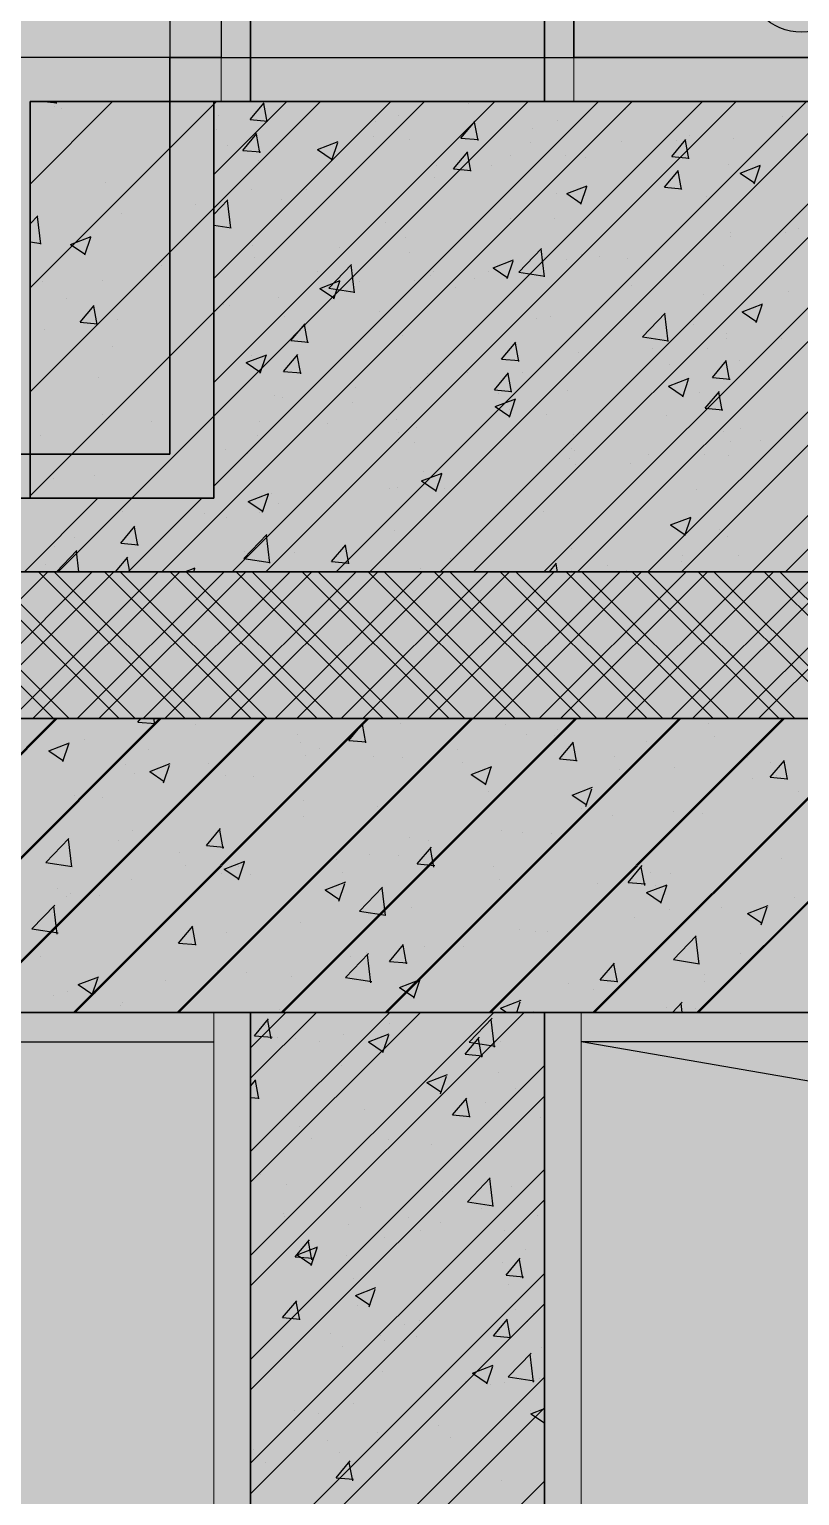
# Model space of a CAD drawing. Header units: inches. Extents: x 143994 to 247866, y 243815 to 272761.
# Drawn here: x 237388 to 237912, y 261217 to 262215 of the extents above; entities that cross this region are included whole.
import ezdxf

# ---------------------------------------------------------------- set-up
doc = ezdxf.new("R2010")
doc.units = ezdxf.units.IN
doc.header["$LTSCALE"] = 1000
doc.header["$MEASUREMENT"] = 0
doc.linetypes.add('DASH', pattern=[0.35, 0.25, -0.1])
doc.layers.get('DEFPOINTS').update_dxf_attribs({"color": 62})
for name, color, linetype in [('0-p5', 5, 'Continuous'), ('0-p7', 7, 'Continuous'), ('0-p9', 9, 'Continuous'), ('0-建筑1F', 127, 'Continuous'), ('0-建筑2F', 127, 'Continuous'), ('00给水管件', 32, 'Continuous'), ('A-S-face(建筑粉刷线)', 136, 'Continuous'), ('A-Wall-Patn', 255, 'Continuous'), ('I-finish', 8, 'Continuous'), ('PUB_HATCH', 8, 'Continuous')]:
    doc.layers.add(name, color=color, linetype=linetype)
for name, color, linetype, lineweight in [('A-M-Paint-Sill', 173, 'Continuous', 9), ('A-M-Stone', 11, 'Continuous', 15), ('A-Wall', 254, 'Continuous', 35), ('W-保温层', 8, 'Continuous', 13)]:
    doc.layers.add(name, color=color, linetype=linetype, lineweight=lineweight)
doc.styles.get("Standard").update_dxf_attribs({"font": 'arial.ttf'})
doc.linetypes.add('R_WATER_SUPPLY', pattern='A,3,-0.2,["R",Standard,S=0.3,R=0,X=-0.1,Y=-0.15],-0.2', length=3.4)

# ---------------------------------------------------------------- blocks, each defined once
blk = doc.blocks.new('144')
at = {"layer": 'A-M-Stone', "color": 127}
for p, q in [((653931.92, -377960.28), (652931.92, -377960.28)), ((652931.92, -377960.28), (652931.92, -378230.28)), ((652931.92, -378230.28), (652586.92, -378230.28))]:
    blk.add_line(p, q, dxfattribs=at)
at = {"layer": 'A-S-face(建筑粉刷线)', "color": 127}
for p, q in [((652586.92, -378630.28), (652961.92, -378630.28)), ((653986.92, -378630.28), (653211.92, -378630.28))]:
    blk.add_line(p, q, dxfattribs=at)
at = {"layer": 'A-Wall', "color": 127}
for p, q in [((652961.92, -378260.28), (652961.92, -377990.28)), ((652961.92, -377990.28), (653901.92, -377990.28)), ((652961.92, -378260.28), (652586.92, -378260.28)), ((652586.92, -378310.28), (653986.92, -378310.28)), ((653986.92, -378410.28), (652586.92, -378410.28)), ((652586.92, -378610.28), (653986.92, -378610.28)), ((653186.92, -378610.28), (652986.92, -378610.28)), ((652986.92, -378610.28), (652986.92, -390150.28)), ((653186.92, -390150.28), (653186.92, -378610.28))]:
    blk.add_line(p, q, dxfattribs=at)
at = {"layer": 'PUB_HATCH', "color": 127, "linetype": 'Continuous'}
for p, q in [((652961.92, -378039.95), (653011.59, -377990.28)), ((652961.92, -378110.66), (653082.3, -377990.28)), ((652961.92, -378181.37), (653153.01, -377990.28)), ((652961.92, -378252.08), (653223.72, -377990.28)), ((652974.43, -378310.28), (653294.43, -377990.28)), ((653010.59, -377990.49), (653010.59, -377990.49)), ((653045.14, -378310.28), (653365.14, -377990.28)), ((653115.86, -378310.28), (653435.86, -377990.28)), ((653135.02, -377991.35), (653135.02, -377991.35)), ((653186.57, -378310.28), (653506.57, -377990.28)), ((653241.79, -377995.86), (653241.79, -377995.86)), ((653257.28, -378310.28), (653577.28, -377990.28)), ((653327.99, -378310.28), (653647.99, -377990.28)), ((653087.55, -377999.87), (653087.55, -377999.87)), ((653348.55, -378000.37), (653348.55, -378000.37)), ((652963.66, -378009.19), (652963.66, -378009.19)), ((652981.6, -378023.47), (652991.25, -378011.98)), ((652993.27, -378025.03), (652990.96, -378012.49)), ((653070.43, -378013.7), (653070.43, -378013.7)), ((653239.47, -378017.19), (653239.47, -378017.19)), ((653315.75, -378015.18), (653315.75, -378015.18)), ((652970.91, -378019.89), (652970.91, -378019.89)), ((652981.6, -378023.47), (652993.56, -378024.52)), ((653125.06, -378036.02), (653134.7, -378024.53)), ((653136.72, -378037.58), (653134.41, -378025.04)), ((653163.72, -378027.16), (653163.72, -378027.16)), ((653177.19, -378018.21), (653177.19, -378018.21)), ((653283.96, -378022.72), (653283.96, -378022.72)), ((653113.66, -378033.75), (653113.66, -378033.75)), ((653125.06, -378036.02), (653137.01, -378037.07)), ((653214.73, -378027.99), (653214.73, -378027.99)), ((653268.51, -378048.57), (653278.15, -378037.08)), ((653280.17, -378050.13), (653277.86, -378037.6)), ((653112.04, -378042.07), (653112.04, -378042.07)), ((653202.02, -378052.87), (653216.02, -378047.5)), ((652961.92, -378067.07), (652971.5, -378057.09)), ((652973.4, -378076.46), (652971.19, -378057.47)), ((652987.35, -378050.38), (652987.35, -378050.38)), ((653008.16, -378057.07), (653008.16, -378057.07)), ((653202.02, -378052.87), (653211.97, -378059.58)), ((653211.67, -378060.09), (653215.73, -378048.01)), ((653268.51, -378048.57), (653280.46, -378049.62)), ((653280.57, -378049.84), (653280.57, -378049.84)), ((652961.92, -378074.26), (652973.71, -378076.09)), ((653163.93, -378069.86), (653163.93, -378069.86)), ((653313.17, -378079.44), (653313.17, -378079.44)), ((653313.32, -378081.76), (653313.32, -378081.76)), ((652988.47, -378088.5), (652988.47, -378088.5)), ((653047.29, -378089.88), (653047.29, -378089.88)), ((653095.23, -378093.01), (653095.23, -378093.01)), ((653169.37, -378106.43), (653184.94, -378090.2)), ((653186.85, -378109.56), (653184.64, -378090.57)), ((653186.86, -378096.07), (653186.86, -378096.07)), ((653212.29, -378094.57), (653212.29, -378094.57)), ((653111.11, -378106.04), (653111.11, -378106.04)), ((653169.37, -378106.43), (653187.15, -378109.19)), ((653202, -378097.52), (653202, -378097.52)), ((653308.76, -378102.03), (653308.76, -378102.03)), ((653033.97, -378117.38), (653047.98, -378112)), ((653033.97, -378117.38), (653043.92, -378124.09)), ((653043.63, -378124.6), (653047.68, -378112.51)), ((653061.04, -378112.63), (653061.04, -378112.63)), ((653109.61, -378108.65), (653109.61, -378108.65)), ((653005.73, -378123.64), (653005.73, -378123.64)), ((653321.4, -378133.39), (653335.4, -378128.02)), ((653321.4, -378133.39), (653331.35, -378140.1)), ((653331.06, -378140.62), (653335.11, -378128.53)), ((653310.62, -378151.73), (653310.62, -378151.73)), ((653310.88, -378148.34), (653310.88, -378148.34)), ((653009.35, -378173.91), (653019, -378162.42)), ((653021.02, -378175.47), (653018.71, -378162.93)), ((653209.86, -378161.15), (653209.86, -378161.15)), ((653260.55, -378158.32), (653260.55, -378158.32)), ((653009.35, -378173.91), (653021.31, -378174.96)), ((653107.18, -378175.23), (653107.18, -378175.23)), ((653134.24, -378174.95), (653134.24, -378174.95)), ((653152.81, -378186.46), (653162.45, -378174.97)), ((653164.47, -378188.02), (653162.16, -378175.48)), ((653272.31, -378169.17), (653272.31, -378169.17)), ((653058.5, -378184.92), (653058.5, -378184.92)), ((653152.81, -378186.46), (653164.76, -378187.51)), ((653003.3, -378190.22), (653003.3, -378190.22)), ((653008.43, -378191.52), (653008.43, -378191.52)), ((653056.28, -378195.21), (653056.28, -378195.21)), ((653153.36, -378197.9), (653167.36, -378192.53)), ((653155.67, -378189.19), (653155.67, -378189.19)), ((653163.01, -378205.12), (653167.07, -378193.04)), ((653296.26, -378199.01), (653305.9, -378187.52)), ((653307.92, -378200.57), (653305.61, -378188.03)), ((653153.36, -378197.9), (653163.3, -378204.61)), ((653163.05, -378199.72), (653163.05, -378199.72)), ((653269.81, -378204.23), (653269.81, -378204.23)), ((653296.26, -378199.01), (653308.21, -378200.06)), ((653039.04, -378209.21), (653039.04, -378209.21)), ((653308.45, -378214.92), (653308.45, -378214.92)), ((653320.23, -378213.08), (653320.23, -378213.08)), ((652991.69, -378217.56), (652991.69, -378217.56)), ((653098.45, -378222.07), (653098.45, -378222.07)), ((653205.22, -378226.58), (653205.22, -378226.58)), ((653333.75, -378220.64), (653333.75, -378220.64)), ((653203.6, -378233.11), (653203.6, -378233.11)), ((653207.43, -378227.72), (653207.43, -378227.72)), ((653207.94, -378237.2), (653207.94, -378237.2)), ((653258.01, -378230.61), (653258.01, -378230.61)), ((653311.98, -378231.09), (653311.98, -378231.09)), ((653104.74, -378241.81), (653104.74, -378241.81)), ((652985.31, -378262.41), (652999.31, -378257.03)), ((653000.87, -378256.8), (653000.87, -378256.8)), ((653081.63, -378253.83), (653081.63, -378253.83)), ((653086.96, -378253.13), (653086.96, -378253.13)), ((652833.01, -378310.28), (652883.01, -378260.28)), ((652903.72, -378310.28), (652953.72, -378260.28)), ((652985.31, -378262.41), (652995.26, -378269.12)), ((652994.97, -378269.63), (652999.02, -378257.54)), ((653005.88, -378263.81), (653005.88, -378263.81)), ((652899.84, -378269.61), (652899.84, -378269.61)), ((652955.81, -378270.4), (652955.81, -378270.4)), ((652970.32, -378273.15), (652970.32, -378273.15)), ((653272.74, -378278.42), (653286.74, -378273.05)), ((653282.39, -378285.65), (653286.45, -378273.56)), ((652982.43, -378301.26), (652998.01, -378285.02)), ((652999.92, -378304.39), (652997.71, -378285.39)), ((653272.74, -378278.42), (653282.69, -378285.13)), ((653306.02, -378281.5), (653306.02, -378281.5)), ((652853.68, -378293.17), (652853.68, -378293.17)), ((652909.73, -378292.36), (652909.73, -378292.36)), ((653016.49, -378296.87), (653016.49, -378296.87)), ((653205, -378294.3), (653205, -378294.3)), ((652894.93, -378310.28), (652903.29, -378300.31)), ((652904.75, -378310.28), (652903, -378300.82)), ((652982.43, -378301.26), (653000.22, -378304.01)), ((653123.26, -378301.38), (653123.26, -378301.38)), ((653230.02, -378305.89), (653230.02, -378305.89)), ((653279.98, -378303.1), (653279.98, -378303.1)), ((653281.14, -378299.52), (653281.14, -378299.52)), ((653102.31, -378308.39), (653102.31, -378308.39)), ((653205.39, -378309.5), (653205.39, -378309.5)), ((652654.21, -378610.28), (652854.21, -378410.28)), ((652724.92, -378610.28), (652924.92, -378410.28)), ((652795.64, -378610.28), (652995.64, -378410.28)), ((652866.35, -378610.28), (653066.35, -378410.28)), ((652910.21, -378412.59), (652912.14, -378410.28)), ((652910.21, -378412.59), (652922.16, -378413.63)), ((652921.87, -378414.15), (652921.16, -378410.28)), ((652937.06, -378610.28), (653137.06, -378410.28)), ((653007.77, -378610.28), (653207.77, -378410.28)), ((653053.66, -378425.14), (653063.3, -378413.65)), ((653065.32, -378426.7), (653063.01, -378414.16)), ((653078.48, -378610.28), (653278.48, -378410.28)), ((653088.99, -378413.33), (653088.99, -378413.33)), ((653149.19, -378610.28), (653349.19, -378410.28)), ((653160.27, -378414.14), (653160.27, -378414.14)), ((653219.9, -378610.28), (653419.9, -378410.28)), ((653290.61, -378610.28), (653490.61, -378410.28)), ((652849.59, -378432.21), (652863.59, -378426.83)), ((653053.66, -378425.14), (653065.61, -378426.19)), ((653174.45, -378421), (653174.45, -378421)), ((653195.75, -378417.85), (653195.75, -378417.85)), ((653197.11, -378437.69), (653206.75, -378426.2)), ((653208.78, -378439.25), (653206.46, -378426.71)), ((653256.47, -378426.17), (653256.47, -378426.17)), ((653302.52, -378422.36), (653302.52, -378422.36)), ((652849.59, -378432.21), (652859.54, -378438.92)), ((652859.24, -378439.43), (652863.3, -378427.34)), ((652917.63, -378431.18), (652917.63, -378431.18)), ((653024.39, -378435.69), (653024.39, -378435.69)), ((653033.96, -378430.77), (653033.96, -378430.77)), ((653070.58, -378435.99), (653070.58, -378435.99)), ((652958.22, -378440.74), (652958.22, -378440.74)), ((653131.16, -378440.2), (653131.16, -378440.2)), ((653137.01, -378448.23), (653151.02, -378442.85)), ((653139.83, -378446.2), (653139.83, -378446.2)), ((653146.67, -378455.45), (653150.73, -378443.36)), ((653197.11, -378437.69), (653209.06, -378438.74)), ((653237.92, -378444.71), (653237.92, -378444.71)), ((653340.56, -378450.24), (653350.2, -378438.75)), ((653352.23, -378451.8), (653349.92, -378439.26)), ((652908.15, -378447.33), (652908.15, -378447.33)), ((652969.56, -378448.79), (652969.56, -378448.79)), ((653137.01, -378448.23), (653146.96, -378454.94)), ((653340.56, -378450.24), (653352.52, -378451.29)), ((653344.69, -378449.22), (653344.69, -378449.22)), ((652866.87, -378462.88), (652866.87, -378462.88)), ((653023.19, -378466.22), (653023.19, -378466.22)), ((653359.78, -378459.83), (653359.78, -378459.83)), ((653233.47, -378476.45), (653233.47, -378476.45)), ((653274.71, -378473.49), (653274.71, -378473.49)), ((652906.55, -378486.24), (652906.55, -378486.24)), ((653157.73, -378486.43), (653157.73, -378486.43)), ((652847.69, -378508.15), (652863.27, -378491.91)), ((652865.18, -378511.28), (652862.97, -378492.29)), ((653107.66, -378493.02), (653107.66, -378493.02)), ((653172.02, -378487.57), (653172.02, -378487.57)), ((653068.15, -378502.57), (653068.15, -378502.57)), ((652847.69, -378508.15), (652865.48, -378510.91)), ((652942.43, -378510.49), (652942.43, -378510.49)), ((652967.12, -378515.37), (652967.12, -378515.37)), ((652968.97, -378512.73), (652982.97, -378507.36)), ((652968.97, -378512.73), (652978.92, -378519.44)), ((652978.63, -378519.95), (652982.68, -378507.87)), ((652981.35, -378509.65), (652981.35, -378509.65)), ((653049.2, -378515), (653049.2, -378515)), ((652855.53, -378526.21), (652855.53, -378526.21)), ((652905.6, -378519.62), (652905.6, -378519.62)), ((653061.14, -378541.25), (653076.72, -378525.02)), ((653078.63, -378544.38), (653076.42, -378525.39)), ((653155.96, -378519.51), (653155.96, -378519.51)), ((653256.39, -378528.75), (653270.4, -378523.37)), ((653262.73, -378524.02), (653262.73, -378524.02)), ((653266.05, -378535.97), (653270.11, -378523.88)), ((652864.44, -378529.46), (652864.44, -378529.46)), ((653256.39, -378528.75), (653266.34, -378535.46)), ((653357.24, -378532.12), (653357.24, -378532.12)), ((653061.14, -378541.25), (653078.93, -378544.01)), ((653248.21, -378545.51), (653248.21, -378545.51)), ((653272.28, -378540.07), (653272.28, -378540.07)), ((653307.17, -378538.71), (653307.17, -378538.71)), ((652937.96, -378563.03), (652947.6, -378551.54)), ((652949.62, -378564.59), (652947.31, -378552.05)), ((653169.59, -378554.15), (653169.59, -378554.15)), ((653180.86, -378555.34), (653180.86, -378555.34)), ((652937.96, -378563.03), (652949.91, -378564.07)), ((653081.41, -378575.58), (653091.05, -378564.09)), ((653093.07, -378577.14), (653090.76, -378564.6)), ((653105.11, -378565.31), (653105.11, -378565.31)), ((653131.57, -378565.53), (653131.57, -378565.53)), ((653274.59, -378574.35), (653290.17, -378558.12)), ((653292.08, -378577.49), (653289.87, -378558.49)), ((653055.04, -378571.9), (653055.04, -378571.9)), ((653065.71, -378569.15), (653065.71, -378569.15)), ((653081.41, -378575.58), (653093.36, -378576.62)), ((653274.59, -378574.35), (653292.38, -378577.11)), ((652964.69, -378581.95), (652964.69, -378581.95)), ((653014.93, -378585.55), (653014.93, -378585.55)), ((653224.86, -378588.13), (653234.5, -378576.64)), ((653236.53, -378589.69), (653234.21, -378577.15)), ((652862, -378596.03), (652862, -378596.03)), ((652928.73, -378588.53), (652928.73, -378588.53)), ((653088.35, -378593.26), (653102.35, -378587.88)), ((653088.35, -378593.26), (653098.3, -378599.97)), ((653098.01, -378600.48), (653102.06, -378588.39)), ((653224.86, -378588.13), (653236.81, -378589.17)), ((653296.13, -378589.42), (653296.13, -378589.42)), ((652852.99, -378598.5), (652852.99, -378598.5)), ((652898.3, -378605.57), (652898.3, -378605.57)), ((652986.92, -378634.34), (653010.98, -378610.28)), ((652986.92, -378705.05), (653081.69, -378610.28)), ((652986.92, -378775.76), (653152.4, -378610.28)), ((653150.6, -378610.32), (653150.6, -378610.32)), ((653179.49, -378609.44), (653179.49, -378609.44)), ((653186.82, -378615.23), (653186.82, -378615.23)), ((653269.85, -378606.65), (653269.85, -378606.65)), ((652997.34, -378619.04), (652997.34, -378619.04)), ((653067.23, -378630.3), (653081.24, -378624.93)), ((653076.89, -378637.51), (653080.94, -378625.43)), ((653033.97, -378630.34), (653033.97, -378630.34)), ((653067.23, -378630.3), (653077.18, -378637.01)), ((653082.95, -378630.22), (653082.95, -378630.22)), ((652986.92, -378846.47), (653186.92, -378646.47)), ((652986.92, -378660.38), (652990.54, -378656.06)), ((653048.65, -378646.68), (653048.65, -378646.68)), ((653155.42, -378651.19), (653155.42, -378651.19)), ((652992.57, -378669.1), (652990.25, -378656.56)), ((652986.92, -378668.08), (652992.85, -378668.6)), ((653124.35, -378680.1), (653133.99, -378668.61)), ((653136.02, -378681.65), (653133.7, -378669.11)), ((653146.79, -378671.32), (653146.79, -378671.32)), ((653124.35, -378680.1), (653136.31, -378681.15)), ((653184.39, -378681.81), (653184.39, -378681.81)), ((653020.48, -378687.95), (653020.48, -378687.95)), ((653080.51, -378696.8), (653080.51, -378696.8)), ((653110.35, -378700.33), (653110.35, -378700.33)), ((653186.61, -378710.83), (653186.92, -378710.71)), ((653186.61, -378710.83), (653186.92, -378711.03)), ((652986.92, -378917.18), (653186.92, -378717.18)), ((652993.71, -378720.35), (652993.71, -378720.35)), ((653134.44, -378739.16), (653150.01, -378722.92)), ((653151.92, -378742.28), (653149.71, -378723.28)), ((653134.44, -378739.16), (653152.22, -378741.91)), ((653144.24, -378743.61), (653144.24, -378743.61)), ((653009.71, -378748.88), (653009.71, -378748.88)), ((653094.17, -378750.2), (653094.17, -378750.2)), ((653116.47, -378753.39), (653116.47, -378753.39)), ((653181.96, -378748.39), (653181.96, -378748.39)), ((653078.08, -378763.38), (653078.08, -378763.38)), ((653018.57, -378775.33), (653032.57, -378769.96)), ((653018.57, -378775.33), (653028.52, -378782.04)), ((653028.23, -378782.54), (653032.28, -378770.46)), ((653051.88, -378775.74), (653051.88, -378775.74)), ((653158.64, -378780.25), (653158.64, -378780.25)), ((652986.92, -378987.89), (653186.92, -378787.89)), ((653008.65, -378817.99), (653018.29, -378806.5)), ((653020.32, -378819.54), (653018, -378807)), ((653167.37, -378812.52), (653167.37, -378812.52)), ((653179.53, -378814.96), (653179.53, -378814.96)), ((653008.65, -378817.99), (653020.6, -378819.04)), ((653091.63, -378822.49), (653091.63, -378822.49)), ((653102.09, -378819.66), (653102.09, -378819.66)), ((653152.1, -378830.54), (653161.74, -378819.05)), ((653163.77, -378832.09), (653161.45, -378819.55)), ((653041.56, -378829.08), (653041.56, -378829.08)), ((653075.65, -378829.96), (653075.65, -378829.96)), ((653152.1, -378830.54), (653164.06, -378831.59)), ((653076.68, -378855.05), (653076.68, -378855.05)), ((653137.95, -378855.86), (653151.95, -378850.48)), ((653137.95, -378855.86), (653147.9, -378862.57)), ((653147.61, -378863.07), (653151.66, -378850.98)), ((652986.92, -379058.6), (653186.92, -378858.6)), ((653150.01, -378863.58), (653150.01, -378863.58)), ((653183.45, -378859.56), (653183.45, -378859.56)), ((653033.38, -378883.6), (653033.38, -378883.6)), ((653177.09, -378881.54), (653177.09, -378881.54)), ((653114.76, -378891.4), (653114.76, -378891.4)), ((653039.01, -378901.37), (653039.01, -378901.37)), ((653073.22, -378896.54), (653073.22, -378896.54)), ((652988.95, -378907.96), (652988.95, -378907.96)), ((652986.92, -379129.31), (653186.92, -378929.31))]:
    blk.add_line(p, q, dxfattribs=at)
at = {"layer": 'W-保温层', "color": 127, "linetype": 'Continuous'}
for p, q in [((652863.4, -378410.28), (652763.4, -378310.28)), ((652779.22, -378410.28), (652879.22, -378310.28)), ((652908.3, -378410.28), (652808.3, -378310.28)), ((652824.12, -378410.28), (652924.12, -378310.28)), ((652953.2, -378410.28), (652853.2, -378310.28)), ((652869.02, -378410.28), (652969.02, -378310.28)), ((652998.1, -378410.28), (652898.1, -378310.28)), ((652913.93, -378410.28), (653013.93, -378310.28)), ((653043, -378410.28), (652943, -378310.28)), ((652958.83, -378410.28), (653058.83, -378310.28)), ((653087.9, -378410.28), (652987.9, -378310.28)), ((653003.73, -378410.28), (653103.73, -378310.28)), ((653132.8, -378410.28), (653032.8, -378310.28)), ((653048.63, -378410.28), (653148.63, -378310.28)), ((653177.71, -378410.28), (653077.71, -378310.28)), ((653093.53, -378410.28), (653193.53, -378310.28)), ((653222.61, -378410.28), (653122.61, -378310.28)), ((653138.43, -378410.28), (653238.43, -378310.28)), ((653267.51, -378410.28), (653167.51, -378310.28)), ((653183.33, -378410.28), (653283.33, -378310.28)), ((653312.41, -378410.28), (653212.41, -378310.28)), ((653228.23, -378410.28), (653328.23, -378310.28)), ((653357.31, -378410.28), (653257.31, -378310.28)), ((653273.14, -378410.28), (653373.14, -378310.28)), ((653402.21, -378410.28), (653302.21, -378310.28)), ((653318.04, -378410.28), (653418.04, -378310.28)), ((653447.11, -378410.28), (653347.11, -378310.28))]:
    blk.add_line(p, q, dxfattribs=at)
at = {"layer": 'W-保温层', "color": 127}
for p, q in [((652961.92, -390150.28), (652961.92, -378610.28)), ((653211.92, -390150.28), (653211.92, -378610.28))]:
    blk.add_line(p, q, dxfattribs=at)
blk = doc.blocks.new('1442323')
at = {"layer": 'A-M-Stone', "color": 127}
blk.add_line((694856.92, -378049.31), (695856.92, -378049.31), dxfattribs=at)
at = {"layer": 'A-S-face(建筑粉刷线)', "color": 127}
for p, q in [((694636.92, -378719.31), (695011.92, -378719.31)), ((696036.92, -378719.31), (695261.92, -378719.31))]:
    blk.add_line(p, q, dxfattribs=at)
at = {"layer": 'A-Wall', "color": 127}
for p, q in [((694886.92, -378349.31), (694886.92, -378079.31)), ((694886.92, -378079.31), (695826.92, -378079.31)), ((694636.92, -378349.31), (694886.92, -378349.31)), ((696036.92, -378399.31), (694636.92, -378399.31)), ((696036.92, -378399.31), (694636.92, -378399.31)), ((694636.92, -378499.31), (696036.92, -378499.31)), ((696036.92, -378699.31), (694636.92, -378699.31)), ((695236.92, -378699.31), (695036.92, -378699.31)), ((695036.92, -378699.31), (695036.92, -390239.31)), ((695236.92, -390239.31), (695236.92, -378699.31))]:
    blk.add_line(p, q, dxfattribs=at)
at = {"layer": 'I-finish', "color": 127}
blk.add_line((696994.27, -379018.75), (695261.92, -378719.31), dxfattribs=at)
at = {"layer": 'PUB_HATCH', "color": 127, "linetype": 'Continuous'}
for p, q in [((694886.92, -378135.41), (694943.02, -378079.31)), ((694886.92, -378206.12), (695013.73, -378079.31)), ((694886.92, -378276.83), (695084.44, -378079.31)), ((694886.92, -378347.54), (695155.16, -378079.31)), ((694896.42, -378079.31), (694905.06, -378080.06)), ((694903.55, -378082.6), (694903.55, -378082.6)), ((694904.77, -378080.61), (694904.53, -378079.31)), ((694905.87, -378399.31), (695225.87, -378079.31)), ((694908.19, -378084.01), (694908.19, -378084.01)), ((694976.58, -378399.31), (695296.58, -378079.31)), ((695036.55, -378091.57), (695046.2, -378080.08)), ((695048.22, -378093.16), (695045.91, -378080.62)), ((695047.29, -378399.31), (695367.29, -378079.31)), ((695118, -378399.31), (695438, -378079.31)), ((695188.71, -378399.31), (695508.71, -378079.31)), ((695259.42, -378399.31), (695579.42, -378079.31)), ((695330.13, -378399.31), (695650.13, -378079.31)), ((695400.84, -378399.31), (695720.84, -378079.31)), ((695014.96, -378088.53), (695014.96, -378088.53)), ((695036.55, -378091.57), (695048.51, -378092.61)), ((695121.72, -378093.04), (695121.72, -378093.04)), ((695180.01, -378104.12), (695189.65, -378092.63)), ((695191.67, -378105.71), (695189.36, -378093.17)), ((695245.88, -378092.28), (695245.88, -378092.28)), ((695082.53, -378111.93), (695096.53, -378106.55)), ((695092.18, -378119.18), (695096.24, -378107.1)), ((695144.86, -378105.08), (695144.86, -378105.08)), ((695180.01, -378104.12), (695191.96, -378105.17)), ((695228.49, -378097.55), (695228.49, -378097.55)), ((695323.46, -378116.67), (695333.1, -378105.18)), ((695326.97, -378105.87), (695326.97, -378105.87)), ((695335.12, -378118.26), (695332.81, -378105.72)), ((695335.25, -378102.06), (695335.25, -378102.06)), ((695082.53, -378111.93), (695092.48, -378118.64)), ((695251.22, -378115.84), (695251.22, -378115.84)), ((695323.46, -378116.67), (695335.41, -378117.72)), ((695042.18, -378119.16), (695042.18, -378119.16)), ((695201.16, -378122.44), (695201.16, -378122.44)), ((695361.84, -378121.85), (695361.84, -378121.85)), ((695369.96, -378127.95), (695383.96, -378122.57)), ((695379.61, -378135.2), (695383.67, -378123.11)), ((694938.3, -378134.16), (694938.3, -378134.16)), ((695369.96, -378127.95), (695379.9, -378134.66)), ((695074.85, -378139.07), (695074.85, -378139.07)), ((695245.2, -378141.87), (695245.2, -378141.87)), ((695347.33, -378143.86), (695347.33, -378143.86)), ((694886.92, -378162.46), (694892.18, -378156.98)), ((694894.09, -378176.38), (694891.88, -378157.38)), ((694949.03, -378155.63), (694949.03, -378155.63)), ((694999.1, -378149.04), (694999.1, -378149.04)), ((695128.56, -378161.89), (695128.56, -378161.89)), ((695243.45, -378158.86), (695243.45, -378158.86)), ((695409.76, -378165.77), (695409.76, -378165.77)), ((694886.92, -378174.82), (694894.39, -378175.98)), ((694914.48, -378176.44), (694928.49, -378171.06)), ((694914.48, -378176.44), (694924.43, -378183.15)), ((694924.14, -378183.69), (694928.2, -378171.6)), ((695142.43, -378171.66), (695142.43, -378171.66)), ((695400.67, -378168.13), (695400.67, -378168.13)), ((695011.93, -378181.92), (695011.93, -378181.92)), ((695039.74, -378185.74), (695039.74, -378185.74)), ((695201.91, -378192.45), (695215.91, -378187.08)), ((695274.36, -378184.75), (695274.36, -378184.75)), ((695293.12, -378185.79), (695293.12, -378185.79)), ((694976.01, -378190.72), (694976.01, -378190.72)), ((695082.78, -378195.24), (695082.78, -378195.24)), ((695090.05, -378206.32), (695105.63, -378190.09)), ((695107.53, -378209.48), (695105.32, -378190.49)), ((695198.61, -378194.73), (695198.61, -378194.73)), ((695201.91, -378192.45), (695211.86, -378199.16)), ((695211.57, -378199.71), (695215.62, -378187.62)), ((694895.29, -378201.94), (694895.29, -378201.94)), ((694935.87, -378200.74), (694935.87, -378200.74)), ((695090.05, -378206.32), (695107.84, -378209.08)), ((695148.54, -378201.32), (695148.54, -378201.32)), ((695176.49, -378205.81), (695176.49, -378205.81)), ((695189.54, -378199.75), (695189.54, -378199.75)), ((695296.31, -378204.26), (695296.31, -378204.26)), ((694911.42, -378213.08), (694911.42, -378213.08)), ((695344.9, -378210.44), (695344.9, -378210.44)), ((695403.07, -378208.77), (695403.07, -378208.77)), ((694920.85, -378229.46), (694930.49, -378217.97)), ((694932.52, -378231.05), (694930.2, -378218.51)), ((695018.18, -378217.59), (695018.18, -378217.59)), ((695022.23, -378217.95), (695022.23, -378217.95)), ((695059.85, -378225.83), (695059.85, -378225.83)), ((695124.95, -378222.1), (695124.95, -378222.1)), ((695231.71, -378226.61), (695231.71, -378226.61)), ((695241.02, -378225.44), (695241.02, -378225.44)), ((695303.5, -378239.43), (695319.08, -378223.19)), ((695320.98, -378242.59), (695318.77, -378223.59)), ((694896.42, -378234.51), (694896.42, -378234.51)), ((694920.85, -378229.46), (694932.81, -378230.5)), ((694946.49, -378227.92), (694946.49, -378227.92)), ((695064.3, -378242.01), (695073.95, -378230.52)), ((695075.97, -378243.6), (695073.66, -378231.06)), ((695338.47, -378231.12), (695338.47, -378231.12)), ((694943.21, -378245.85), (694943.21, -378245.85)), ((695064.3, -378242.01), (695076.26, -378243.05)), ((695140, -378238.24), (695140, -378238.24)), ((695207.76, -378254.56), (695217.4, -378243.07)), ((695219.42, -378256.15), (695217.11, -378243.61)), ((695303.5, -378239.43), (695321.29, -378242.19)), ((695348.05, -378247.01), (695348.05, -378247.01)), ((695398.12, -378240.42), (695398.12, -378240.42)), ((695033.87, -378256.96), (695047.87, -378251.58)), ((695033.87, -378256.96), (695043.81, -378263.67)), ((695037.31, -378252.32), (695037.31, -378252.32)), ((695043.52, -378264.21), (695047.58, -378252.13)), ((695207.76, -378254.56), (695219.71, -378255.6)), ((695351.21, -378267.11), (695360.85, -378255.62)), ((695362.87, -378268.7), (695360.56, -378256.16)), ((695369.51, -378255.78), (695369.51, -378255.78)), ((695221.74, -378263.64), (695221.74, -378263.64)), ((695351.21, -378267.11), (695363.16, -378268.15)), ((694933.43, -378267.32), (694933.43, -378267.32)), ((695146, -378273.61), (695146, -378273.61)), ((695252.87, -378275.8), (695252.87, -378275.8)), ((695321.29, -378272.98), (695335.3, -378267.6)), ((695321.29, -378272.98), (695331.24, -378279.69)), ((695330.95, -378280.23), (695335, -378268.14)), ((695342.47, -378277.02), (695342.47, -378277.02)), ((695095.93, -378280.2), (695095.93, -378280.2)), ((694936.22, -378292.39), (694936.22, -378292.39)), ((694969.62, -378296.83), (694969.62, -378296.83)), ((695042.99, -378296.9), (695042.99, -378296.9)), ((695136.23, -378295.82), (695136.23, -378295.82)), ((695238.59, -378292.01), (695238.59, -378292.01)), ((694893.87, -378306.8), (694893.87, -378306.8)), ((695137.57, -378304.82), (695137.57, -378304.82)), ((695149.75, -378301.41), (695149.75, -378301.41)), ((695256.51, -378305.92), (695256.51, -378305.92)), ((695019.59, -378315.84), (695019.59, -378315.84)), ((695363.28, -378310.43), (695363.28, -378310.43)), ((695034.88, -378318.9), (695034.88, -378318.9)), ((695295.44, -378325.89), (695295.44, -378325.89)), ((695345.51, -378319.3), (695345.51, -378319.3)), ((694902.96, -378335.86), (694902.96, -378335.86)), ((694931, -378333.9), (694931, -378333.9)), ((695153.25, -378337.48), (695167.25, -378332.11)), ((695162.9, -378344.74), (695166.96, -378332.65)), ((695153.25, -378337.48), (695163.2, -378344.19)), ((695169.13, -378342.52), (695169.13, -378342.52)), ((695340.03, -378343.6), (695340.03, -378343.6)), ((695093.38, -378352.49), (695093.38, -378352.49)), ((695043.31, -378359.08), (695043.31, -378359.08)), ((695236.16, -378358.59), (695236.16, -378358.59)), ((694917, -378375.71), (694917, -378375.71)), ((694948.6, -378379.9), (694958.25, -378368.4)), ((694960.27, -378381.49), (694957.95, -378368.95)), ((695135.14, -378371.4), (695135.14, -378371.4)), ((695361.25, -378375.11), (695361.25, -378375.11)), ((694904.88, -378399.31), (694918.7, -378384.91)), ((694920.02, -378399.31), (694918.39, -378385.31)), ((694948.6, -378379.9), (694960.56, -378380.94)), ((695032.45, -378385.48), (695032.45, -378385.48)), ((695092.06, -378392.45), (695101.7, -378380.96)), ((695103.72, -378394.04), (695101.41, -378381.5)), ((694897.27, -378394.59), (694897.27, -378394.59)), ((694992.19, -378399.31), (694999.21, -378396.61)), ((695092.06, -378392.45), (695104.01, -378393.49)), ((695240.28, -378399.31), (695245.15, -378393.51)), ((695244.61, -378395.13), (695244.61, -378395.13)), ((695245.83, -378399.31), (695244.86, -378394.05)), ((695368.64, -378388.21), (695368.64, -378388.21)), ((694998.19, -378399.31), (694998.91, -378397.16)), ((695004.04, -378399.1), (695004.04, -378399.1)), ((695292.89, -378398.18), (695292.89, -378398.18)), ((694705.32, -378699.31), (694905.32, -378499.31)), ((694776.03, -378699.31), (694976.03, -378499.31)), ((694846.74, -378699.31), (695046.74, -378499.31)), ((694917.45, -378699.31), (695117.45, -378499.31)), ((694988.16, -378699.31), (695188.16, -378499.31)), ((694999.5, -378503.47), (694999.5, -378503.47)), ((695058.87, -378699.31), (695258.87, -378499.31)), ((695129.58, -378699.31), (695329.58, -378499.31)), ((695200.3, -378699.31), (695400.3, -378499.31)), ((695271.01, -378699.31), (695471.01, -378499.31)), ((695341.72, -378699.31), (695541.72, -378499.31)), ((695348.82, -378502.5), (695348.82, -378502.5)), ((694923.76, -378513.44), (694923.76, -378513.44)), ((694963.93, -378511.33), (694963.93, -378511.33)), ((695068.75, -378510.23), (695068.75, -378510.23)), ((695070.7, -378515.84), (695070.7, -378515.84)), ((695244.03, -378511.08), (695244.03, -378511.08)), ((695140.15, -378526.07), (695140.15, -378526.07)), ((695177.46, -378520.35), (695177.46, -378520.35)), ((695284.22, -378524.86), (695284.22, -378524.86)), ((695375.39, -378525.93), (695375.39, -378525.93)), ((694952.11, -378530.25), (694952.11, -378530.25)), ((694968.25, -378535.32), (694982.25, -378529.94)), ((694968.25, -378535.32), (694978.2, -378542.03)), ((694977.6, -378543.09), (694981.65, -378531)), ((695325.32, -378532.53), (695325.32, -378532.53)), ((695390.99, -378529.37), (695390.99, -378529.37)), ((695039.13, -378538.88), (695039.13, -378538.88)), ((695255.68, -378551.34), (695269.68, -378545.96)), ((695378.4, -378540.18), (695378.4, -378540.18)), ((694936.44, -378552.96), (694936.44, -378552.96)), ((695199.01, -378549.15), (695199.01, -378549.15)), ((695255.68, -378551.34), (695265.62, -378558.05)), ((695265.03, -378559.11), (695269.08, -378547.02)), ((695073.2, -378565.72), (695073.2, -378565.72)), ((695123.27, -378559.13), (695123.27, -378559.13)), ((695261.76, -378560.2), (695261.76, -378560.2)), ((695344.28, -378563.58), (695344.28, -378563.58)), ((695006.85, -378585.66), (695016.49, -378574.17)), ((695018.21, -378587.77), (695015.9, -378575.23)), ((694946.89, -378582.35), (694946.89, -378582.35)), ((695006.85, -378585.66), (695018.8, -378586.7)), ((695145.13, -378580.22), (695145.13, -378580.22)), ((695241.59, -378577.66), (695241.59, -378577.66)), ((694988.74, -378590.63), (694988.74, -378590.63)), ((695095.5, -378595.14), (695095.5, -378595.14)), ((695137.72, -378592.65), (695137.72, -378592.65)), ((695150.3, -378598.21), (695159.94, -378586.72)), ((695161.66, -378600.32), (695159.35, -378587.78)), ((695398.52, -378594.84), (695398.52, -378594.84)), ((695028.49, -378600.24), (695028.49, -378600.24)), ((695036.69, -378605.46), (695036.69, -378605.46)), ((695150.3, -378598.21), (695162.25, -378599.25)), ((695202.26, -378599.66), (695202.26, -378599.66)), ((695293.75, -378610.76), (695303.39, -378599.27)), ((695305.11, -378612.87), (695302.8, -378600.33)), ((695309.03, -378604.17), (695309.03, -378604.17)), ((695322.78, -378604.82), (695322.78, -378604.82)), ((695087.63, -378615.84), (695101.63, -378610.47)), ((695087.63, -378615.84), (695097.58, -378622.55)), ((695096.98, -378623.61), (695101.04, -378611.53)), ((695272.71, -378611.41), (695272.71, -378611.41)), ((695293.75, -378610.76), (695305.71, -378611.8)), ((694888.08, -378642.43), (694903.66, -378626.2)), ((694911.85, -378620.26), (694911.85, -378620.26)), ((694934.01, -378619.54), (694934.01, -378619.54)), ((695375.06, -378631.86), (695389.06, -378626.48)), ((694905.25, -378645.97), (694903.04, -378626.97)), ((695146.4, -378628.04), (695146.4, -378628.04)), ((695341.85, -378630.15), (695341.85, -378630.15)), ((695375.06, -378631.86), (695385.01, -378638.57)), ((695384.41, -378639.63), (695388.46, -378627.54)), ((694888.08, -378642.43), (694905.87, -378645.19)), ((695020.59, -378644.6), (695020.59, -378644.6)), ((695070.65, -378638.01), (695070.65, -378638.01)), ((695239.16, -378644.24), (695239.16, -378644.24)), ((694894.28, -378661.23), (694894.28, -378661.23)), ((695101.53, -378675.54), (695117.11, -378659.3)), ((695118.7, -378679.07), (695116.49, -378660.08)), ((695135.28, -378659.23), (695135.28, -378659.23)), ((695370.14, -378659.51), (695370.14, -378659.51)), ((694919.59, -378680.35), (694933.59, -378674.97)), ((694928.94, -378688.12), (694932.99, -378676.03)), ((695034.26, -378672.03), (695034.26, -378672.03)), ((695101.53, -378675.54), (695119.32, -378678.29)), ((695345.91, -378673.73), (695345.91, -378673.73)), ((694919.59, -378680.35), (694929.53, -378687.06)), ((694931.58, -378686.12), (694931.58, -378686.12)), ((695253.51, -378679.53), (695253.51, -378679.53)), ((695270.16, -378683.7), (695270.16, -378683.7)), ((694949.79, -378692.83), (694949.79, -378692.83)), ((695207.01, -378696.37), (695221.02, -378690.99)), ((695207.01, -378696.37), (695211.38, -378699.31)), ((695217.98, -378699.31), (695220.42, -378692.05)), ((695220.1, -378690.29), (695220.1, -378690.29)), ((695323.93, -378699.31), (695330.56, -378692.4)), ((695330.65, -378699.31), (695329.94, -378693.18)), ((695036.92, -378744.12), (695081.73, -378699.31)), ((695036.92, -378814.83), (695152.44, -378699.31)), ((695036.92, -378885.54), (695223.15, -378699.31)), ((695039.55, -378715.16), (695049.19, -378703.67)), ((695050.91, -378717.3), (695048.6, -378704.77)), ((695056.55, -378697.34), (695056.55, -378697.34)), ((695185.66, -378719.5), (695201.24, -378703.27)), ((695202.83, -378723.06), (695200.62, -378704.07)), ((695339.42, -378696.73), (695339.42, -378696.73)), ((695039.55, -378715.16), (695051.5, -378716.21)), ((695100.02, -378714.52), (695100.02, -378714.52)), ((695131.29, -378706.58), (695131.29, -378706.58)), ((695183, -378727.71), (695192.64, -378716.22)), ((695055.54, -378716.55), (695055.54, -378716.55)), ((695067.43, -378717.15), (695067.43, -378717.15)), ((695185.66, -378719.5), (695203.45, -378722.26)), ((695194.36, -378729.85), (695192.05, -378717.32)), ((695206.78, -378719.03), (695206.78, -378719.03)), ((695183, -378727.71), (695194.96, -378728.76)), ((695156.9, -378746.92), (695170.91, -378741.54)), ((695166.25, -378754.72), (695170.31, -378742.64)), ((695036.92, -378956.25), (695236.92, -378756.25)), ((695156.9, -378746.92), (695166.85, -378753.63)), ((695217.12, -378751.38), (695217.12, -378751.38)), ((695114.43, -378765.46), (695114.43, -378765.46)), ((695204.98, -378768.83), (695204.98, -378768.83)), ((695078.67, -378785.46), (695078.67, -378785.46)), ((695061.07, -378816.71), (695061.07, -378816.71)), ((695167.84, -378821.23), (695167.84, -378821.23)), ((695175.81, -378816.46), (695175.81, -378816.46)), ((695214.69, -378817.95), (695214.69, -378817.95)), ((695036.92, -379026.96), (695236.92, -378826.96)), ((695112, -378832.04), (695112, -378832.04)), ((695059.17, -378836.48), (695059.17, -378836.48)), ((695103.24, -378843.58), (695103.24, -378843.58)), ((695202.44, -378841.12), (695202.44, -378841.12)), ((695067.3, -378865.6), (695076.94, -378854.11)), ((695078.66, -378867.74), (695076.35, -378855.21)), ((695152.37, -378847.71), (695152.37, -378847.71)), ((695210.01, -378848.09), (695210.01, -378848.09)), ((695067.3, -378865.6), (695079.25, -378866.65)), ((695223.73, -378860.37), (695223.73, -378860.37)), ((695210.75, -378878.15), (695220.39, -378866.66)), ((695222.11, -378880.29), (695219.8, -378867.76)), ((695107.09, -378880.4), (695107.09, -378880.4)), ((695210.75, -378878.15), (695222.71, -378879.2)), ((695212.26, -378884.53), (695212.26, -378884.53)), ((695108.24, -378891.95), (695122.25, -378886.57)), ((695108.24, -378891.95), (695118.19, -378898.66)), ((695117.59, -378899.75), (695121.65, -378887.67)), ((695036.92, -379097.67), (695236.92, -378897.67)), ((695109.57, -378898.61), (695109.57, -378898.61)), ((695225.57, -378910.03), (695225.57, -378910.03)), ((695128.05, -378922.89), (695128.05, -378922.89)), ((695149.82, -378920), (695149.82, -378920)), ((695099.75, -378926.59), (695099.75, -378926.59)), ((695212.18, -378947.43), (695227.75, -378931.19)), ((695229.35, -378950.99), (695227.14, -378932)), ((695234.81, -378927.4), (695234.81, -378927.4)), ((695183.48, -378950.39), (695183.48, -378950.39)), ((695209.83, -378951.11), (695209.83, -378951.11)), ((695212.18, -378947.43), (695229.96, -378950.19)), ((695107.14, -378965.19), (695107.14, -378965.19)), ((695036.92, -379168.38), (695236.92, -378968.38)), ((695066.84, -378970.41), (695066.84, -378970.41)), ((695227.62, -378972.47), (695236.92, -378968.9)), ((695227.62, -378972.47), (695236.92, -378978.74)), ((695172.95, -378988.91), (695172.95, -378988.91)), ((695047.14, -379005.48), (695047.14, -379005.48)), ((695095.05, -379016.04), (695104.69, -379004.55)), ((695097.21, -378998.88), (695097.21, -378998.88)), ((695106.41, -379018.18), (695104.1, -379005.64)), ((695089.1, -379025.09), (695089.1, -379025.09)), ((695095.05, -379016.04), (695107, -379017.08)), ((695207.39, -379017.69), (695207.39, -379017.69))]:
    blk.add_line(p, q, dxfattribs=at)
at = {"layer": 'W-保温层', "color": 127, "linetype": 'Continuous'}
for p, q in [((694798.9, -378499.31), (694898.9, -378399.31)), ((694902.7, -378499.31), (694802.7, -378399.31)), ((694843.8, -378499.31), (694943.8, -378399.31)), ((694947.6, -378499.31), (694847.6, -378399.31)), ((694888.7, -378499.31), (694988.7, -378399.31)), ((694992.5, -378499.31), (694892.5, -378399.31)), ((694933.61, -378499.31), (695033.61, -378399.31)), ((695037.4, -378499.31), (694937.4, -378399.31)), ((694978.51, -378499.31), (695078.51, -378399.31)), ((695082.3, -378499.31), (694982.3, -378399.31)), ((695023.41, -378499.31), (695123.41, -378399.31)), ((695127.2, -378499.31), (695027.2, -378399.31)), ((695068.31, -378499.31), (695168.31, -378399.31)), ((695172.11, -378499.31), (695072.11, -378399.31)), ((695113.21, -378499.31), (695213.21, -378399.31)), ((695217.01, -378499.31), (695117.01, -378399.31)), ((695158.11, -378499.31), (695258.11, -378399.31)), ((695261.91, -378499.31), (695161.91, -378399.31)), ((695203.01, -378499.31), (695303.01, -378399.31)), ((695306.81, -378499.31), (695206.81, -378399.31)), ((695247.91, -378499.31), (695347.91, -378399.31)), ((695351.71, -378499.31), (695251.71, -378399.31)), ((695292.82, -378499.31), (695392.82, -378399.31)), ((695396.61, -378499.31), (695296.61, -378399.31)), ((695337.72, -378499.31), (695437.72, -378399.31)), ((695441.51, -378499.31), (695341.51, -378399.31)), ((695382.62, -378499.31), (695482.62, -378399.31)), ((695486.41, -378499.31), (695386.41, -378399.31))]:
    blk.add_line(p, q, dxfattribs=at)
at = {"layer": 'W-保温层', "color": 127}
for p, q in [((695011.92, -390239.31), (695011.92, -378699.31)), ((695261.92, -390239.31), (695261.92, -378699.31))]:
    blk.add_line(p, q, dxfattribs=at)
blk = doc.blocks.new('角阀4')
at = {"layer": '00给水管件'}
for p, q in [((-1796174.68, -258911.48), (-1796090.96, -258911.48)), ((-1796132.82, -258992.27), (-1796132.82, -258911.48))]:
    blk.add_line(p, q, dxfattribs=at)
blk.add_circle((-1796132.82, -258992.27), 37.91, dxfattribs=at)
blk = doc.blocks.new('A$C6F0D20D9')
at = {"layer": '00给水管件', "linetype": 'R_WATER_SUPPLY', "xscale": -1, "rotation": 90.00024275801658}
blk.add_blockref('角阀4', (-259069.8, -1796308.91), dxfattribs=at)
blk = doc.blocks.new('A$C774F656B')
at = {"layer": '0-p5', "linetype": 'DASH', "ltscale": 5}
for points in [[(-165, 0), (555, 0), (555, 920), (-165, 920)], [(75, 240), (315, 240), (315, 680), (75, 680)]]:
    blk.add_lwpolyline(points, close=True, dxfattribs=at)
at = {"layer": '0-p7'}
blk.add_lwpolyline([(45, 210), (345, 210), (345, 710), (45, 710)], close=True, dxfattribs=at)
at = {"layer": '0-p9'}
for points in [[(90, 667.5, 1), (90, 652.5), (168.75, 652.5, 1), (168.75, 667.5)], [(300, 667.5, -1), (300, 652.5), (221.25, 652.5, -1), (221.25, 667.5)], [(90, 622.5, 1), (90, 607.5), (168.75, 607.5, 1), (168.75, 622.5)], [(300, 622.5, -1), (300, 607.5), (221.25, 607.5, -1), (221.25, 622.5)], [(90, 577.5, 1), (90, 562.5), (168.75, 562.5, 1), (168.75, 577.5)], [(300, 577.5, -1), (300, 562.5), (221.25, 562.5, -1), (221.25, 577.5)], [(90, 532.5, 1), (90, 517.5), (168.75, 517.5, 1), (168.75, 532.5)], [(300, 532.5, -1), (300, 517.5), (221.25, 517.5, -1), (221.25, 532.5)], [(90, 487.5, 1), (90, 472.5), (168.75, 472.5, 1), (168.75, 487.5)], [(300, 487.5, -1), (300, 472.5), (221.25, 472.5, -1), (221.25, 487.5)], [(90, 442.5, 1), (90, 427.5), (168.75, 427.5, 1), (168.75, 442.5)], [(300, 442.5, -1), (300, 427.5), (221.25, 427.5, -1), (221.25, 442.5)], [(90, 397.5, 1), (90, 382.5), (168.75, 382.5, 1), (168.75, 397.5)], [(300, 397.5, -1), (300, 382.5), (221.25, 382.5, -1), (221.25, 397.5)], [(90, 352.5, 1), (90, 337.5), (168.75, 337.5, 1), (168.75, 352.5)], [(300, 352.5, -1), (300, 337.5), (221.25, 337.5, -1), (221.25, 352.5)], [(90, 307.5, 1), (90, 292.5), (168.75, 292.5, 1), (168.75, 307.5)], [(300, 307.5, -1), (300, 292.5), (221.25, 292.5, -1), (221.25, 307.5)], [(90, 247.5, -1), (90, 262.5), (168.75, 262.5, -1), (168.75, 247.5)], [(300, 247.5, 1), (300, 262.5), (221.25, 262.5, 1), (221.25, 247.5)]]:
    blk.add_lwpolyline(points, format="xyb", close=True, dxfattribs=at)
blk = doc.blocks.new('FGHGD')
at = {"layer": 'DEFPOINTS', "xscale": -1}
blk.add_blockref('A$C774F656B', (-102941.48, 259334.44), dxfattribs=at)
at = {"layer": 'DEFPOINTS', "rotation": 270}
blk.add_blockref('A$C6F0D20D9', (-102789.68, 259304.44), dxfattribs=at)
blk = doc.blocks.new('FDHG')
at = {"layer": 'DEFPOINTS'}
blk.add_blockref('A$C774F656B', (-102391.48, 259634.44), dxfattribs=at)
at = {"layer": 'DEFPOINTS', "xscale": -1, "rotation": 90}
blk.add_blockref('A$C6F0D20D9', (-102576.48, 259604.44), dxfattribs=at)

msp = doc.modelspace()

# ---------------------------------------------------------------- hatches: boundary and pattern name
at = {"layer": 'DEFPOINTS'}
h = msp.add_hatch(dxfattribs=at)
h.set_pattern_fill('ANSI31', color=250)
h.set_pattern_definition([(45, (0, 0), (-1.122532015, 1.122532015), [])])
h.paths.add_polyline_path([(247866.03, 243814.78), (223286.02, 243814.78), (223286.02, 270814.78), (247866.03, 270814.78)])

# ---------------------------------------------------------------- linework, layer by layer
at = {"layer": 'A-M-Paint-Sill'}
for points in [[(237518.2, 262166.1), (237518.2, 265626.1)], [(237758.2, 265626.1), (237758.2, 262166.1)]]:
    msp.add_lwpolyline(points, dxfattribs=at)
at = {"layer": 'A-Wall'}
msp.add_lwpolyline([(237538.2, 262166.1), (237538.2, 265876.1), (237738.2, 265876.1), (237738.2, 262166.1)], dxfattribs=at)
at = {"layer": 'A-Wall-Patn'}
for p, q in [((237513.2, 261896.1), (237513.2, 262166.1)), ((237513.2, 262166.1), (238453.2, 262166.1)), ((232388.2, 261896.1), (237513.2, 261896.1)), ((232738.2, 261546.1), (237513.2, 261546.1)), ((237513.2, 261546.1), (238453.2, 261546.1))]:
    msp.add_line(p, q, dxfattribs=at)
at = {"layer": 'A-Wall-Patn', "color": 11}
msp.add_lwpolyline([(215828.2, 253131.1), (215828.2, 260486.1), (217958.2, 260486.1), (217958.2, 264126.1), (222398.2, 264126.1), (222398.2, 264396.1), (223398.2, 264396.1), (223398.2, 260436.1), (225208.2, 260436.1), (225208.2, 264126.1), (230718.2, 264126.1), (230718.2, 258286.1), (232358.2, 258286.1), (232358.2, 261926.1), (237483.2, 261926.1), (237483.2, 262196.1), (238483.2, 262196.1), (238483.2, 261926.1), (242918.2, 261926.1), (242918.2, 258286.1), (245048.2, 258286.1), (245048.2, 250931.1)], dxfattribs=at)
at = {"layer": 'DEFPOINTS'}
for points in [[(237518.2, 265601.1), (237518.2, 262196.1), (237358.2, 262196.1), (237358.2, 261926.1), (236588.15, 261926.1), (236588.15, 262026.1), (236568.15, 262026.1), (236568.15, 261746.1), (236048.15, 261746.1), (236048.15, 261866.1), (235988.15, 261866.1), (235988.15, 261746.1), (234038.2, 261746.1), (234038.2, 262026.1), (234018.2, 262026.1), (234018.2, 261746.1), (233913.2, 261746.1), (233913.2, 262871.1), (235813.2, 262871.1), (235813.2, 264221.1), (233013.2, 264221.1)], [(241788.2, 264671.1), (238988.2, 264671.1), (238988.2, 261926.1), (238483.2, 261926.1), (238483.2, 262196.1), (237758.2, 262196.1), (237758.2, 265601.1), (245068.2, 265601.1)]]:
    msp.add_lwpolyline(points, dxfattribs=at)

# ---------------------------------------------------------------- block references
at = {"layer": '0-建筑1F'}
msp.add_blockref('144', (-415448.72, 640156.38), dxfattribs=at)
at = {"layer": '0-建筑2F'}
msp.add_blockref('1442323', (-457498.72, 640245.41), dxfattribs=at)
at = {"layer": 'DEFPOINTS'}
for name, p in [('FDHG', (340314.68, 2561.66)), ('FGHGD', (340259.68, 2591.66))]:
    msp.add_blockref(name, p, dxfattribs=at)

doc.saveas('drawing.dxf')
